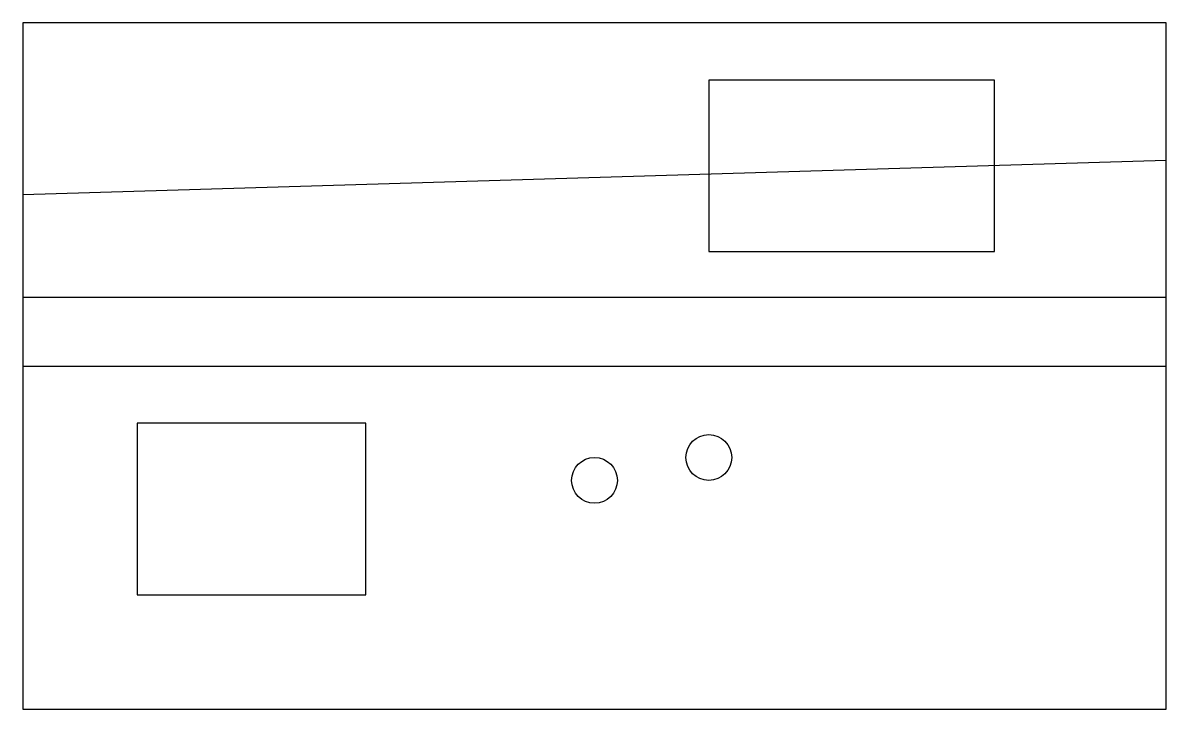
# Model space of a CAD drawing. Header units: metres. Extents: x 0 to 100, y 0 to 60.
import ezdxf

# ---------------------------------------------------------------- set-up
doc = ezdxf.new("R2010")
doc.units = ezdxf.units.M
for name, color, linetype in [('BOUNDARY', 7, 'Continuous'), ('BUILDINGS', 5, 'Continuous'), ('ROADS', 8, 'Continuous'), ('TREES_EXIST', 3, 'Continuous'), ('WATER_PIPE', 1, 'Continuous')]:
    doc.layers.add(name, color=color, linetype=linetype)

msp = doc.modelspace()

# ---------------------------------------------------------------- linework, layer by layer
at = {"layer": 'BOUNDARY'}
msp.add_lwpolyline([(0, 0), (100, 0), (100, 60), (0, 60)], close=True, dxfattribs=at)
at = {"layer": 'BUILDINGS'}
for points in [[(60, 40), (85, 40), (85, 55), (60, 55)], [(10, 10), (30, 10), (30, 25), (10, 25)]]:
    msp.add_lwpolyline(points, close=True, dxfattribs=at)
at = {"layer": 'ROADS'}
msp.add_lwpolyline([(0, 30), (100, 30), (100, 36), (0, 36)], close=True, dxfattribs=at)
at = {"layer": 'TREES_EXIST'}
for centre in [(60, 22), (50, 20)]:
    msp.add_circle(centre, 2, dxfattribs=at)
at = {"layer": 'WATER_PIPE'}
msp.add_line((0, 45), (100, 48), dxfattribs=at)

doc.saveas('drawing.dxf')
